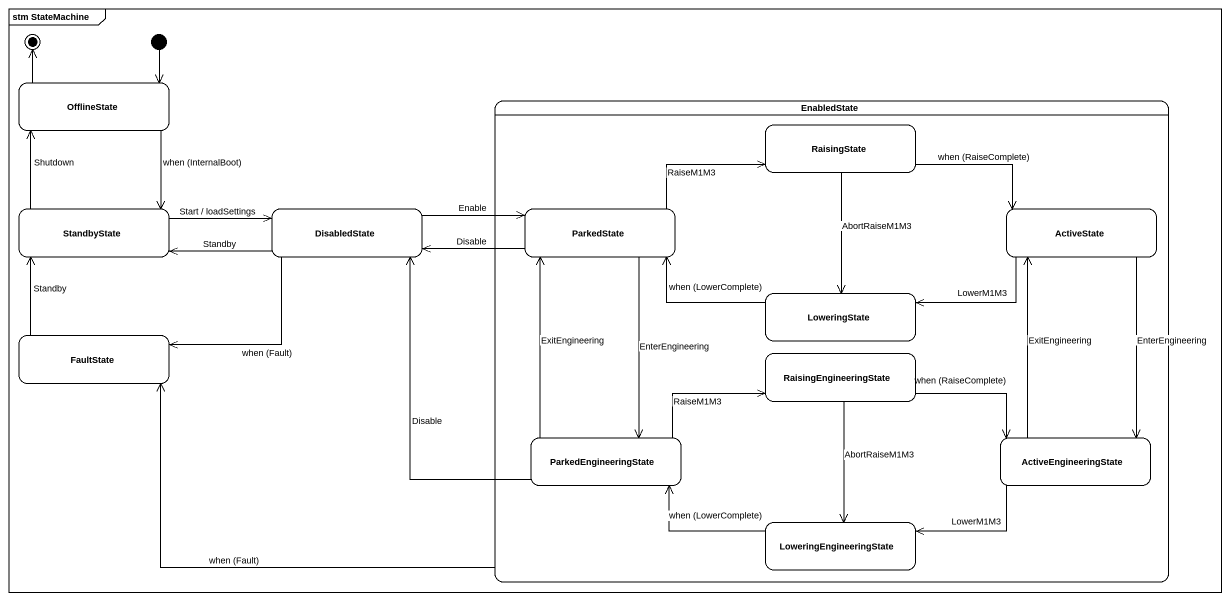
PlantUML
@startuml
mainframe stm StateMachine
hide empty description
state OfflineState
state EnabledState {
  state RaisingState
  state ParkedState
  state ActiveState
  state LoweringState
  state RaisingEngineeringState
  state ParkedEngineeringState
  state ActiveEngineeringState
  state LoweringEngineeringState
}
state StandbyState
state DisabledState
state FaultState
[*] --> OfflineState
OfflineState --> StandbyState : when (InternalBoot)
EnabledState -left-> FaultState : when (Fault)
RaisingState -right-> ActiveState : when (RaiseComplete)
RaisingState --> LoweringState : AbortRaiseM1M3
StandbyState -up-> OfflineState : Shutdown
StandbyState -right-> DisabledState : Start / loadSettings
DisabledState -left-> StandbyState : Standby
DisabledState -right-> ParkedState : Enable
DisabledState -left-> FaultState : when (Fault)
ParkedState -right-> RaisingState : RaiseM1M3
ParkedState -left-> DisabledState : Disable
ParkedState --> ParkedEngineeringState : EnterEngineering
ActiveState -left-> LoweringState : LowerM1M3
ActiveState --> ActiveEngineeringState : EnterEngineering
LoweringState -left-> ParkedState : when (LowerComplete)
FaultState -up-> StandbyState : Standby
RaisingEngineeringState -right-> ActiveEngineeringState : when (RaiseComplete)
RaisingEngineeringState --> LoweringEngineeringState : AbortRaiseM1M3
ParkedEngineeringState -up-> DisabledState : Disable
ParkedEngineeringState -up-> ParkedState : ExitEngineering
ParkedEngineeringState -right-> RaisingEngineeringState : RaiseM1M3
ActiveEngineeringState -up-> ActiveState : ExitEngineering
ActiveEngineeringState -left-> LoweringEngineeringState : LowerM1M3
LoweringEngineeringState -left-> ParkedEngineeringState : when (LowerComplete)
OfflineState -up-> [*]
@enduml
